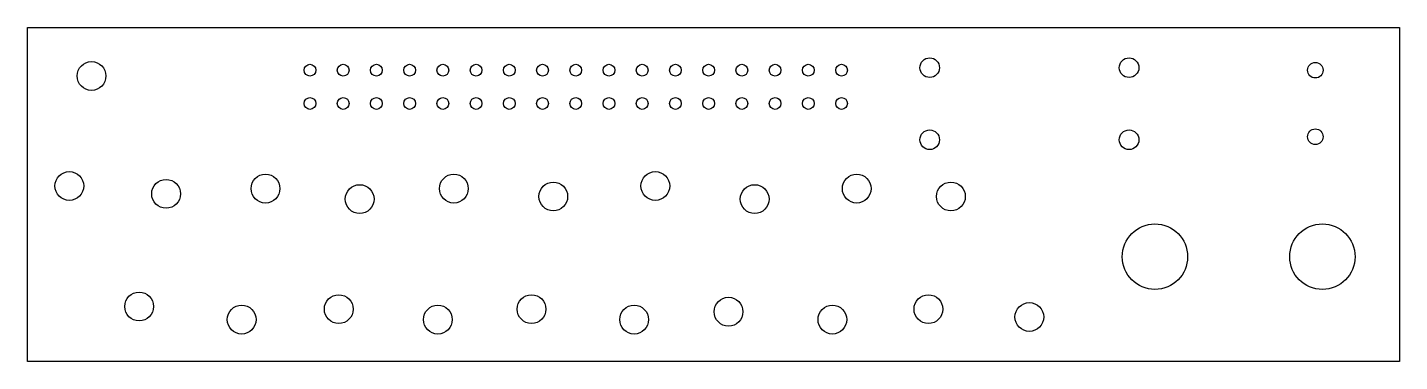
# Model space of a CAD drawing. Extents: x 425 to 530, y 498 to 523.
import ezdxf

# ---------------------------------------------------------------- set-up
doc = ezdxf.new("R2010")
doc.units = 0
doc.layers.get('0').update_dxf_attribs({"linetype": 'CONTINUOUS'})
doc.layers.add('_BOARD', color=254, linetype='CONTINUOUS')
doc.layers.add('_DRILL', color=251, linetype='CONTINUOUS')

# ---------------------------------------------------------------- blocks, each defined once
blk = doc.blocks.new('_HOLE')
blk.add_circle((0, 0), 0.5)

msp = doc.modelspace()

# ---------------------------------------------------------------- linework, layer by layer
at = {"layer": '_BOARD', "color": 3}
msp.add_lwpolyline([(424.7, 523.1), (529.6, 523.1), (529.6, 523.1), (529.6, 497.6), (529.6, 497.6), (424.7, 497.6), (424.7, 497.6), (424.7, 523.1), (424.7, 523.1)], close=True, dxfattribs=at)

# ---------------------------------------------------------------- block references
at = {"layer": '_DRILL'}
for p, xscale, yscale in [((429.6, 519.4), 2.2, 2.2), ((493.68, 520.03), 1.5, 1.5), ((508.92, 520.03), 1.5, 1.5), ((523.16, 519.84), 1.19, 1.19), ((446.3, 519.84), 0.9, 0.9), ((448.84, 519.84), 0.9, 0.9), ((451.38, 519.84), 0.9, 0.9), ((453.92, 519.84), 0.9, 0.9), ((456.46, 519.84), 0.9, 0.9), ((459, 519.84), 0.9, 0.9), ((461.54, 519.84), 0.9, 0.9), ((464.08, 519.84), 0.9, 0.9), ((466.62, 519.84), 0.9, 0.9), ((469.16, 519.84), 0.9, 0.9), ((471.7, 519.84), 0.9, 0.9), ((474.24, 519.84), 0.9, 0.9), ((476.78, 519.84), 0.9, 0.9), ((479.32, 519.84), 0.9, 0.9), ((481.86, 519.84), 0.9, 0.9), ((484.4, 519.84), 0.9, 0.9), ((486.94, 519.84), 0.9, 0.9), ((446.3, 517.3), 0.9, 0.9), ((448.84, 517.3), 0.9, 0.9), ((451.38, 517.3), 0.9, 0.9), ((453.92, 517.3), 0.9, 0.9), ((456.46, 517.3), 0.9, 0.9), ((459, 517.3), 0.9, 0.9), ((461.54, 517.3), 0.9, 0.9), ((464.08, 517.3), 0.9, 0.9), ((466.62, 517.3), 0.9, 0.9), ((469.16, 517.3), 0.9, 0.9), ((471.7, 517.3), 0.9, 0.9), ((474.24, 517.3), 0.9, 0.9), ((476.78, 517.3), 0.9, 0.9), ((479.32, 517.3), 0.9, 0.9), ((481.86, 517.3), 0.9, 0.9), ((484.4, 517.3), 0.9, 0.9), ((486.94, 517.3), 0.9, 0.9), ((493.68, 514.53), 1.5, 1.5), ((508.92, 514.53), 1.5, 1.5), ((523.16, 514.76), 1.19, 1.19), ((427.9, 511), 2.2, 2.2), ((472.7, 511), 2.2, 2.2), ((435.3, 510.4), 2.2, 2.2), ((442.9, 510.8), 2.2, 2.2), ((450.1, 510), 2.2, 2.2), ((457.3, 510.8), 2.2, 2.2), ((464.9, 510.2), 2.2, 2.2), ((480.3, 510), 2.2, 2.2), ((488.1, 510.8), 2.2, 2.2), ((495.3, 510.2), 2.2, 2.2), ((510.9, 505.6), 5, 5), ((523.7, 505.6), 5, 5), ((433.24, 501.8), 2.2, 2.2), ((448.5, 501.6), 2.2, 2.2), ((463.24, 501.6), 2.2, 2.2), ((478.3, 501.4), 2.2, 2.2), ((493.58, 501.6), 2.2, 2.2), ((441.08, 500.8), 2.2, 2.2), ((456.08, 500.8), 2.2, 2.2), ((471.08, 500.8), 2.2, 2.2), ((486.24, 500.8), 2.2, 2.2), ((501.3, 501), 2.2, 2.2)]:
    msp.add_blockref('_HOLE', p, dxfattribs=dict(at, xscale=xscale, yscale=yscale))

doc.saveas('drawing.dxf')
